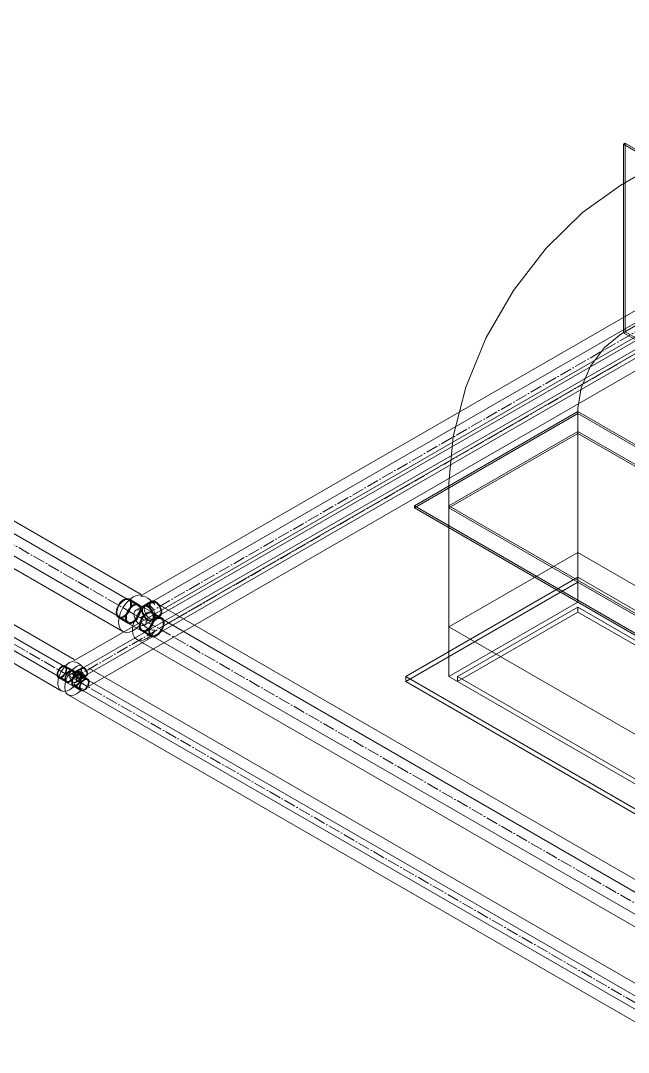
# Model space of a CAD drawing. Header units: millimetres. Extents: x -88595 to 880822, y -1054509 to -148035.
# Drawn here: x 433111 to 433610, y -325970 to -325122 of the extents above; entities that cross this region are included whole.
import ezdxf

# ---------------------------------------------------------------- set-up
doc = ezdxf.new("R2010")
doc.units = ezdxf.units.MM
doc.linetypes.add('$12$ADSK_Осевая', pattern=[14, 10, -2, 0, -2])
for name, color, linetype, lineweight in [('Воздуховоды', 7, 'Continuous', 18), ('Изоляция', 7, 'Continuous', 18), ('Трубопровод', 7, 'Continuous', 18), ('Трубопроводы', 7, 'Continuous', 18)]:
    doc.layers.add(name, color=color, linetype=linetype, lineweight=lineweight)

# ---------------------------------------------------------------- blocks, each defined once
blk = doc.blocks.new('$0$ADSK_МедьПайка_Тройник - Тройник медный-3267819-В_ОВ3_3')
at = {"layer": 'Трубопроводы', "color": 190, "true_color": 0x8000ff}
for p, q in [((-6903.64, 5006.67), (-6909.3, 5009.94)), ((-6903.24, 5007.37), (-6908.89, 5010.64)), ((-6895.26, 5009.22), (-6900.21, 5006.37)), ((-6894.88, 5008.56), (-6898.77, 5006.32)), ((-6914.46, 5000.99), (-6908.81, 4997.73)), ((-6914.06, 5001.69), (-6908.4, 4998.43)), ((-6900.21, 5006.37), (-6904.45, 5003.92)), ((-6902.93, 5006.26), (-6903.64, 5006.67)), ((-6902.53, 5006.96), (-6903.24, 5007.37)), ((-6896.87, 5003.7), (-6902.53, 5006.96)), ((-6900.52, 4997.1), (-6896.28, 4999.55)), ((-6896.57, 5002.59), (-6897.28, 5003)), ((-6896.17, 5003.29), (-6896.87, 5003.7)), ((-6890.91, 4999.32), (-6896.57, 5002.59)), ((-6896.28, 4999.55), (-6891.33, 5002.41)), ((-6890.51, 5000.02), (-6896.17, 5003.29)), ((-6895.59, 5000.82), (-6891.71, 5003.07)), ((-6908.81, 4997.73), (-6908.1, 4997.32)), ((-6908.4, 4998.43), (-6907.69, 4998.02)), ((-6908.1, 4997.32), (-6902.44, 4994.05)), ((-6902.44, 4994.05), (-6901.74, 4993.64)), ((-6902.04, 4994.75), (-6901.33, 4994.34)), ((-6901.74, 4993.64), (-6896.08, 4990.38)), ((-6901.33, 4994.34), (-6895.67, 4991.08))]:
    blk.add_line(p, q, dxfattribs=at)
for points in [[(-6915.62, 5003.54, 0), (-6915.48, 5004.8, 0), (-6915.09, 5006.12, 0), (-6914.46, 5007.42, 0), (-6913.65, 5008.62, 0), (-6912.7, 5009.62, 0), (-6911.68, 5010.36, 0), (-6910.66, 5010.8, 0), (-6909.71, 5010.89, 0), (-6908.89, 5010.64, 0), (-6908.27, 5010.06, 0), (-6907.87, 5009.19, 0), (-6907.74, 5008.09, 0)], [(-6907.74, 5008.09, 0), (-6907.87, 5006.83, 0), (-6908.27, 5005.51, 0), (-6908.89, 5004.21, 0), (-6909.71, 5003.01, 0), (-6910.66, 5002.01, 0), (-6911.68, 5001.27, 0), (-6912.7, 5000.83, 0), (-6913.65, 5000.74, 0), (-6914.46, 5000.99, 0), (-6915.09, 5001.57, 0), (-6915.48, 5002.44, 0), (-6915.62, 5003.54, 0)], [(-6908.31, 5007.76, 0), (-6908.43, 5008.7, 0), (-6908.76, 5009.44, 0), (-6909.3, 5009.94, 0), (-6910, 5010.15, 0), (-6910.81, 5010.07, 0), (-6911.68, 5009.7, 0), (-6912.55, 5009.07, 0), (-6913.36, 5008.21, 0), (-6914.06, 5007.19, 0), (-6914.59, 5006.08, 0), (-6914.93, 5004.94, 0), (-6915.04, 5003.87, 0)], [(-6896.08, 5007.42, 0), (-6895.98, 5008.2, 0), (-6895.7, 5008.81, 0), (-6895.26, 5009.22, 0), (-6894.68, 5009.4, 0), (-6894.01, 5009.33, 0), (-6893.29, 5009.03, 0), (-6892.57, 5008.5, 0), (-6891.9, 5007.79, 0), (-6891.33, 5006.95, 0), (-6890.88, 5006.03, 0), (-6890.61, 5005.09, 0), (-6890.51, 5004.21, 0)], [(-6891.05, 5004.52, 0), (-6891.12, 5005.23, 0), (-6891.35, 5005.99, 0), (-6891.71, 5006.73, 0), (-6892.17, 5007.41, 0), (-6892.71, 5007.98, 0), (-6893.29, 5008.41, 0), (-6893.87, 5008.65, 0), (-6894.42, 5008.71, 0), (-6894.88, 5008.56, 0), (-6895.24, 5008.23, 0), (-6895.46, 5007.74, 0), (-6895.54, 5007.11, 0)], [(-6915.04, 5003.87, 0), (-6914.93, 5002.93, 0), (-6914.59, 5002.19, 0), (-6914.06, 5001.69, 0), (-6913.36, 5001.48, 0), (-6912.55, 5001.56, 0), (-6911.68, 5001.93, 0), (-6910.81, 5002.56, 0), (-6910, 5003.42, 0), (-6909.3, 5004.44, 0), (-6908.76, 5005.55, 0), (-6908.43, 5006.69, 0), (-6908.31, 5007.76, 0)], [(-6909.25, 4999.87, 0), (-6909.12, 5001.12, 0), (-6908.73, 5002.45, 0), (-6908.1, 5003.75, 0), (-6907.28, 5004.94, 0), (-6906.33, 5005.95, 0), (-6905.31, 5006.69, 0), (-6904.29, 5007.12, 0), (-6903.34, 5007.22, 0), (-6902.53, 5006.96, 0), (-6901.9, 5006.38, 0), (-6901.51, 5005.51, 0), (-6901.38, 5004.41, 0)], [(-6901.38, 5004.41, 0), (-6901.51, 5005.51, 0), (-6901.9, 5006.38, 0), (-6902.53, 5006.96, 0), (-6903.34, 5007.22, 0), (-6904.29, 5007.12, 0), (-6905.31, 5006.69, 0), (-6906.33, 5005.95, 0), (-6907.28, 5004.94, 0), (-6908.1, 5003.75, 0), (-6908.73, 5002.45, 0), (-6909.12, 5001.12, 0), (-6909.25, 4999.87, 0)], [(-6901.38, 5004.41, 0), (-6901.51, 5003.16, 0), (-6901.9, 5001.84, 0), (-6902.53, 5000.53, 0), (-6903.34, 4999.34, 0), (-6904.29, 4998.34, 0), (-6905.31, 4997.59, 0), (-6906.33, 4997.16, 0), (-6907.28, 4997.07, 0), (-6908.1, 4997.32, 0), (-6908.73, 4997.9, 0), (-6909.12, 4998.77, 0), (-6909.25, 4999.87, 0)], [(-6909.25, 4999.87, 0), (-6909.12, 4998.77, 0), (-6908.73, 4997.9, 0), (-6908.1, 4997.32, 0), (-6907.28, 4997.07, 0), (-6906.33, 4997.16, 0), (-6905.31, 4997.59, 0), (-6904.29, 4998.34, 0), (-6903.34, 4999.34, 0), (-6902.53, 5000.53, 0), (-6901.9, 5001.84, 0), (-6901.51, 5003.16, 0), (-6901.38, 5004.41, 0)], [(-6908.68, 5000.2, 0), (-6908.57, 5001.27, 0), (-6908.23, 5002.4, 0), (-6907.69, 5003.51, 0), (-6907, 5004.54, 0), (-6906.19, 5005.39, 0), (-6905.31, 5006.03, 0), (-6904.44, 5006.4, 0), (-6903.63, 5006.48, 0), (-6902.93, 5006.26, 0), (-6902.4, 5005.77, 0), (-6902.06, 5005.02, 0), (-6901.95, 5004.08, 0)], [(-6901.95, 5004.08, 0), (-6902.06, 5003.01, 0), (-6902.4, 5001.88, 0), (-6902.93, 5000.77, 0), (-6903.63, 4999.75, 0), (-6904.44, 4998.89, 0), (-6905.31, 4998.25, 0), (-6906.19, 4997.88, 0), (-6907, 4997.8, 0), (-6907.69, 4998.02, 0), (-6908.23, 4998.51, 0), (-6908.57, 4999.26, 0), (-6908.68, 5000.2, 0)], [(-6899.7, 4998.9, 0), (-6899.8, 4999.79, 0), (-6900.08, 5000.72, 0), (-6900.52, 5001.64, 0), (-6901.09, 5002.49, 0), (-6901.77, 5003.2, 0), (-6902.49, 5003.72, 0), (-6903.21, 5004.03, 0), (-6903.88, 5004.09, 0), (-6904.45, 5003.92, 0), (-6904.9, 5003.51, 0), (-6905.17, 5002.89, 0), (-6905.27, 5002.11, 0)], [(-6905.27, 5002.11, 0), (-6905.17, 5001.23, 0), (-6904.9, 5000.29, 0), (-6904.45, 4999.37, 0), (-6903.88, 4998.53, 0), (-6903.21, 4997.82, 0), (-6902.49, 4997.29, 0), (-6901.77, 4996.99, 0), (-6901.09, 4996.92, 0), (-6900.52, 4997.1, 0), (-6900.08, 4997.51, 0), (-6899.8, 4998.12, 0), (-6899.7, 4998.9, 0)], [(-6895.72, 5001.15, 0), (-6895.85, 5002.25, 0), (-6896.25, 5003.12, 0), (-6896.87, 5003.7, 0), (-6897.69, 5003.95, 0), (-6898.64, 5003.86, 0), (-6899.66, 5003.42, 0), (-6900.68, 5002.68, 0), (-6901.63, 5001.68, 0), (-6902.44, 5000.48, 0), (-6903.07, 4999.18, 0), (-6903.46, 4997.86, 0), (-6903.6, 4996.6, 0)], [(-6903.6, 4996.6, 0), (-6903.46, 4997.86, 0), (-6903.07, 4999.18, 0), (-6902.44, 5000.48, 0), (-6901.63, 5001.68, 0), (-6900.68, 5002.68, 0), (-6899.66, 5003.42, 0), (-6898.64, 5003.86, 0), (-6897.69, 5003.95, 0), (-6896.87, 5003.7, 0), (-6896.25, 5003.12, 0), (-6895.85, 5002.25, 0), (-6895.72, 5001.15, 0)], [(-6903.6, 4996.6, 0), (-6903.46, 4995.5, 0), (-6903.07, 4994.63, 0), (-6902.44, 4994.05, 0), (-6901.63, 4993.8, 0), (-6900.68, 4993.89, 0), (-6899.66, 4994.33, 0), (-6898.64, 4995.07, 0), (-6897.69, 4996.07, 0), (-6896.87, 4997.27, 0), (-6896.25, 4998.57, 0), (-6895.85, 4999.89, 0), (-6895.72, 5001.15, 0)], [(-6895.72, 5001.15, 0), (-6895.85, 4999.89, 0), (-6896.25, 4998.57, 0), (-6896.87, 4997.27, 0), (-6897.69, 4996.07, 0), (-6898.64, 4995.07, 0), (-6899.66, 4994.33, 0), (-6900.68, 4993.89, 0), (-6901.63, 4993.8, 0), (-6902.44, 4994.05, 0), (-6903.07, 4994.63, 0), (-6903.46, 4995.5, 0), (-6903.6, 4996.6, 0)], [(-6896.29, 5000.82, 0), (-6896.41, 5001.76, 0), (-6896.74, 5002.5, 0), (-6897.28, 5003, 0), (-6897.97, 5003.21, 0), (-6898.79, 5003.13, 0), (-6899.66, 5002.76, 0), (-6900.53, 5002.13, 0), (-6901.34, 5001.27, 0), (-6902.04, 5000.25, 0), (-6902.57, 4999.14, 0), (-6902.91, 4998, 0), (-6903.02, 4996.93, 0)], [(-6903.02, 4996.93, 0), (-6902.91, 4995.99, 0), (-6902.57, 4995.25, 0), (-6902.04, 4994.75, 0), (-6901.34, 4994.54, 0), (-6900.53, 4994.62, 0), (-6899.66, 4994.99, 0), (-6898.79, 4995.62, 0), (-6897.97, 4996.48, 0), (-6897.28, 4997.5, 0), (-6896.74, 4998.61, 0), (-6896.41, 4999.75, 0), (-6896.29, 5000.82, 0)], [(-6895.46, 5001.35, 0), (-6895.56, 5002.24, 0), (-6895.83, 5003.17, 0), (-6896.28, 5004.09, 0), (-6896.85, 5004.94, 0), (-6897.52, 5005.65, 0), (-6898.24, 5006.17, 0), (-6898.96, 5006.48, 0), (-6899.63, 5006.54, 0), (-6900.21, 5006.37, 0), (-6900.65, 5005.96, 0), (-6900.93, 5005.34, 0), (-6901.03, 5004.56, 0)], [(-6901.03, 5004.56, 0), (-6900.93, 5005.34, 0), (-6900.65, 5005.96, 0), (-6900.21, 5006.37, 0), (-6899.63, 5006.54, 0), (-6898.96, 5006.48, 0), (-6898.24, 5006.17, 0), (-6897.52, 5005.65, 0), (-6896.85, 5004.94, 0), (-6896.28, 5004.09, 0), (-6895.83, 5003.17, 0), (-6895.56, 5002.24, 0), (-6895.46, 5001.35, 0)], [(-6901.03, 5004.56, 0), (-6900.93, 5003.68, 0), (-6900.65, 5002.74, 0), (-6900.21, 5001.82, 0), (-6899.63, 5000.98, 0), (-6898.96, 5000.27, 0), (-6898.24, 4999.74, 0), (-6897.52, 4999.44, 0), (-6896.85, 4999.37, 0), (-6896.28, 4999.55, 0), (-6895.83, 4999.96, 0), (-6895.56, 5000.57, 0), (-6895.46, 5001.35, 0)], [(-6895.46, 5001.35, 0), (-6895.56, 5000.57, 0), (-6895.83, 4999.96, 0), (-6896.28, 4999.55, 0), (-6896.85, 4999.37, 0), (-6897.52, 4999.44, 0), (-6898.24, 4999.74, 0), (-6898.96, 5000.27, 0), (-6899.63, 5000.98, 0), (-6900.21, 5001.82, 0), (-6900.65, 5002.74, 0), (-6900.93, 5003.68, 0), (-6901.03, 5004.56, 0)], [(-6899.43, 5004.87, 0), (-6899.35, 5005.49, 0), (-6899.13, 5005.99, 0), (-6898.77, 5006.32, 0), (-6898.3, 5006.46, 0), (-6897.76, 5006.41, 0), (-6897.18, 5006.16, 0), (-6896.6, 5005.74, 0), (-6896.06, 5005.17, 0), (-6895.59, 5004.49, 0), (-6895.24, 5003.74, 0), (-6895.01, 5002.99, 0), (-6894.94, 5002.27, 0)], [(-6894.94, 5002.27, 0), (-6895.01, 5001.65, 0), (-6895.24, 5001.15, 0), (-6895.59, 5000.82, 0), (-6896.06, 5000.68, 0), (-6896.6, 5000.73, 0), (-6897.18, 5000.98, 0), (-6897.76, 5001.4, 0), (-6898.3, 5001.97, 0), (-6898.77, 5002.65, 0), (-6899.13, 5003.4, 0), (-6899.35, 5004.15, 0), (-6899.43, 5004.87, 0)], [(-6889.35, 4997.47, 0), (-6889.49, 4998.57, 0), (-6889.88, 4999.44, 0), (-6890.51, 5000.02, 0), (-6891.32, 5000.28, 0), (-6892.27, 5000.18, 0), (-6893.29, 4999.75, 0), (-6894.31, 4999.01, 0), (-6895.26, 4998, 0), (-6896.08, 4996.81, 0), (-6896.7, 4995.51, 0), (-6897.1, 4994.18, 0), (-6897.23, 4992.93, 0)], [(-6896.66, 4993.26, 0), (-6896.54, 4994.33, 0), (-6896.21, 4995.46, 0), (-6895.67, 4996.57, 0), (-6894.98, 4997.59, 0), (-6894.16, 4998.45, 0), (-6893.29, 4999.09, 0), (-6892.42, 4999.46, 0), (-6891.61, 4999.54, 0), (-6890.91, 4999.32, 0), (-6890.38, 4998.83, 0), (-6890.04, 4998.08, 0), (-6889.93, 4997.14, 0)], [(-6890.51, 5004.21, 0), (-6890.61, 5003.43, 0), (-6890.88, 5002.82, 0), (-6891.33, 5002.41, 0), (-6891.9, 5002.23, 0), (-6892.57, 5002.3, 0), (-6893.29, 5002.6, 0), (-6894.01, 5003.13, 0), (-6894.68, 5003.84, 0), (-6895.26, 5004.68, 0), (-6895.7, 5005.6, 0), (-6895.98, 5006.54, 0), (-6896.08, 5007.42, 0)], [(-6895.54, 5007.11, 0), (-6895.46, 5006.4, 0), (-6895.24, 5005.64, 0), (-6894.88, 5004.9, 0), (-6894.42, 5004.22, 0), (-6893.87, 5003.65, 0), (-6893.29, 5003.22, 0), (-6892.71, 5002.98, 0), (-6892.17, 5002.92, 0), (-6891.71, 5003.07, 0), (-6891.35, 5003.4, 0), (-6891.12, 5003.89, 0), (-6891.05, 5004.52, 0)], [(-6897.23, 4992.93, 0), (-6897.1, 4991.83, 0), (-6896.7, 4990.96, 0), (-6896.08, 4990.38, 0), (-6895.26, 4990.13, 0), (-6894.31, 4990.22, 0), (-6893.29, 4990.65, 0), (-6892.27, 4991.4, 0), (-6891.32, 4992.4, 0), (-6890.51, 4993.59, 0), (-6889.88, 4994.9, 0), (-6889.49, 4996.22, 0), (-6889.35, 4997.47, 0)], [(-6889.93, 4997.14, 0), (-6890.04, 4996.07, 0), (-6890.38, 4994.94, 0), (-6890.91, 4993.83, 0), (-6891.61, 4992.81, 0), (-6892.42, 4991.95, 0), (-6893.29, 4991.31, 0), (-6894.16, 4990.94, 0), (-6894.98, 4990.86, 0), (-6895.67, 4991.08, 0), (-6896.21, 4991.57, 0), (-6896.54, 4992.32, 0), (-6896.66, 4993.26, 0)]]:
    blk.add_polyline3d(points, dxfattribs=at)
blk = doc.blocks.new('$0$ADSK_МедьПайка_Тройник - Тройник медный-3267810-В_ОВ3_3')
at = {"layer": 'Трубопроводы', "color": 134, "true_color": 0x00a6a6}
for p, q in [((-6850.49, 5061.3), (-6856.85, 5064.98)), ((-6850.04, 5062.07), (-6856.4, 5065.75)), ((-6844.6, 5060.22), (-6850.96, 5056.55)), ((-6849.07, 5060.49), (-6850.49, 5061.3)), ((-6848.63, 5061.26), (-6850.04, 5062.07)), ((-6837.31, 5054.73), (-6848.63, 5061.26)), ((-6838.24, 5063.89), (-6844.6, 5060.22)), ((-6837.83, 5063.19), (-6842.6, 5060.44)), ((-6865.23, 5050.45), (-6858.87, 5046.78)), ((-6864.79, 5051.23), (-6858.43, 5047.55)), ((-6836.34, 5053.14), (-6837.76, 5053.96)), ((-6837.44, 5047.82), (-6831.08, 5051.49)), ((-6835.9, 5053.91), (-6837.31, 5054.73)), ((-6829.98, 5049.46), (-6836.34, 5053.14)), ((-6836.25, 5049.44), (-6831.48, 5052.19)), ((-6829.53, 5050.24), (-6835.9, 5053.91)), ((-6858.87, 5046.78), (-6857.46, 5045.96)), ((-6858.43, 5047.55), (-6857.01, 5046.73)), ((-6857.46, 5045.96), (-6846.14, 5039.43)), ((-6843.8, 5044.14), (-6837.44, 5047.82)), ((-6846.14, 5039.43), (-6844.73, 5038.62)), ((-6845.7, 5040.2), (-6844.28, 5039.39)), ((-6844.73, 5038.62), (-6838.36, 5034.94)), ((-6844.28, 5039.39), (-6837.92, 5035.71))]:
    blk.add_line(p, q, dxfattribs=at)
for points in [[(-6867.06, 5054.5, 0), (-6866.85, 5056.49, 0), (-6866.23, 5058.58, 0), (-6865.23, 5060.65, 0), (-6863.94, 5062.54, 0), (-6862.44, 5064.13, 0), (-6860.82, 5065.31, 0), (-6859.2, 5066, 0), (-6857.7, 5066.15, 0), (-6856.4, 5065.75, 0), (-6855.41, 5064.83, 0), (-6854.79, 5063.45, 0), (-6854.58, 5061.71, 0)], [(-6854.58, 5061.71, 0), (-6854.79, 5059.72, 0), (-6855.41, 5057.62, 0), (-6856.4, 5055.55, 0), (-6857.7, 5053.66, 0), (-6859.2, 5052.07, 0), (-6860.82, 5050.89, 0), (-6862.44, 5050.2, 0), (-6863.94, 5050.06, 0), (-6865.23, 5050.45, 0), (-6866.23, 5051.37, 0), (-6866.85, 5052.75, 0), (-6867.06, 5054.5, 0)], [(-6855.2, 5061.34, 0), (-6855.4, 5062.91, 0), (-6855.96, 5064.15, 0), (-6856.85, 5064.98, 0), (-6858.01, 5065.34, 0), (-6859.37, 5065.2, 0), (-6860.82, 5064.58, 0), (-6862.27, 5063.52, 0), (-6863.63, 5062.1, 0), (-6864.79, 5060.39, 0), (-6865.68, 5058.54, 0), (-6866.24, 5056.65, 0), (-6866.43, 5054.86, 0)], [(-6866.43, 5054.86, 0), (-6866.24, 5053.29, 0), (-6865.68, 5052.05, 0), (-6864.79, 5051.23, 0), (-6863.63, 5050.87, 0), (-6862.27, 5051, 0), (-6860.82, 5051.62, 0), (-6859.37, 5052.68, 0), (-6858.01, 5054.11, 0), (-6856.85, 5055.81, 0), (-6855.96, 5057.67, 0), (-6855.4, 5059.55, 0), (-6855.2, 5061.34, 0)], [(-6859.28, 5050.01, 0), (-6859.07, 5051.99, 0), (-6858.45, 5054.09, 0), (-6857.46, 5056.16, 0), (-6856.16, 5058.05, 0), (-6854.66, 5059.64, 0), (-6853.04, 5060.82, 0), (-6851.43, 5061.51, 0), (-6849.92, 5061.66, 0), (-6848.63, 5061.26, 0), (-6847.63, 5060.34, 0), (-6847.01, 5058.96, 0), (-6846.8, 5057.22, 0)], [(-6846.8, 5057.22, 0), (-6847.01, 5058.96, 0), (-6847.63, 5060.34, 0), (-6848.63, 5061.26, 0), (-6849.92, 5061.66, 0), (-6851.43, 5061.51, 0), (-6853.04, 5060.82, 0), (-6854.66, 5059.64, 0), (-6856.16, 5058.05, 0), (-6857.46, 5056.16, 0), (-6858.45, 5054.09, 0), (-6859.07, 5051.99, 0), (-6859.28, 5050.01, 0)], [(-6858.66, 5050.37, 0), (-6858.46, 5052.16, 0), (-6857.9, 5054.05, 0), (-6857.01, 5055.9, 0), (-6855.85, 5057.6, 0), (-6854.49, 5059.03, 0), (-6853.04, 5060.09, 0), (-6851.59, 5060.71, 0), (-6850.23, 5060.85, 0), (-6849.07, 5060.49, 0), (-6848.18, 5059.66, 0), (-6847.62, 5058.42, 0), (-6847.43, 5056.85, 0)], [(-6835.96, 5051.1, 0), (-6836.13, 5052.71, 0), (-6836.64, 5054.41, 0), (-6837.44, 5056.09, 0), (-6838.49, 5057.62, 0), (-6839.71, 5058.91, 0), (-6841.02, 5059.87, 0), (-6842.33, 5060.42, 0), (-6843.55, 5060.54, 0), (-6844.6, 5060.22, 0), (-6845.4, 5059.47, 0), (-6845.91, 5058.36, 0), (-6846.08, 5056.94, 0)], [(-6846.08, 5056.94, 0), (-6845.91, 5058.36, 0), (-6845.4, 5059.47, 0), (-6844.6, 5060.22, 0), (-6843.55, 5060.54, 0), (-6842.33, 5060.42, 0), (-6841.02, 5059.87, 0), (-6839.71, 5058.91, 0), (-6838.49, 5057.62, 0), (-6837.44, 5056.09, 0), (-6836.64, 5054.41, 0), (-6836.13, 5052.71, 0), (-6835.96, 5051.1, 0)], [(-6843.92, 5057.53, 0), (-6843.77, 5058.78, 0), (-6843.32, 5059.78, 0), (-6842.6, 5060.44, 0), (-6841.67, 5060.72, 0), (-6840.59, 5060.62, 0), (-6839.43, 5060.12, 0), (-6838.27, 5059.27, 0), (-6837.18, 5058.13, 0), (-6836.25, 5056.77, 0), (-6835.54, 5055.28, 0), (-6835.09, 5053.78, 0), (-6834.94, 5052.35, 0)], [(-6839.72, 5060.62, 0), (-6839.55, 5062.03, 0), (-6839.04, 5063.15, 0), (-6838.24, 5063.89, 0), (-6837.19, 5064.22, 0), (-6835.97, 5064.1, 0), (-6834.66, 5063.54, 0), (-6833.35, 5062.58, 0), (-6832.12, 5061.29, 0), (-6831.08, 5059.76, 0), (-6830.27, 5058.08, 0), (-6829.77, 5056.38, 0), (-6829.59, 5054.77, 0)], [(-6829.59, 5054.77, 0), (-6829.77, 5053.36, 0), (-6830.27, 5052.24, 0), (-6831.08, 5051.49, 0), (-6832.12, 5051.17, 0), (-6833.35, 5051.29, 0), (-6834.66, 5051.85, 0), (-6835.97, 5052.8, 0), (-6837.19, 5054.09, 0), (-6838.24, 5055.63, 0), (-6839.04, 5057.3, 0), (-6839.55, 5059, 0), (-6839.72, 5060.62, 0)], [(-6830.17, 5055.1, 0), (-6830.32, 5056.53, 0), (-6830.77, 5058.04, 0), (-6831.48, 5059.53, 0), (-6832.41, 5060.89, 0), (-6833.49, 5062.03, 0), (-6834.66, 5062.88, 0), (-6835.82, 5063.37, 0), (-6836.9, 5063.48, 0), (-6837.83, 5063.19, 0), (-6838.54, 5062.53, 0), (-6838.99, 5061.54, 0), (-6839.15, 5060.29, 0)], [(-6839.15, 5060.29, 0), (-6838.99, 5058.86, 0), (-6838.54, 5057.35, 0), (-6837.83, 5055.86, 0), (-6836.9, 5054.5, 0), (-6835.82, 5053.36, 0), (-6834.66, 5052.51, 0), (-6833.49, 5052.01, 0), (-6832.41, 5051.91, 0), (-6831.48, 5052.19, 0), (-6830.77, 5052.86, 0), (-6830.32, 5053.85, 0), (-6830.17, 5055.1, 0)], [(-6846.8, 5057.22, 0), (-6847.01, 5055.23, 0), (-6847.63, 5053.13, 0), (-6848.63, 5051.06, 0), (-6849.92, 5049.17, 0), (-6851.43, 5047.58, 0), (-6853.04, 5046.4, 0), (-6854.66, 5045.71, 0), (-6856.16, 5045.56, 0), (-6857.46, 5045.96, 0), (-6858.45, 5046.88, 0), (-6859.07, 5048.26, 0), (-6859.28, 5050.01, 0)], [(-6859.28, 5050.01, 0), (-6859.07, 5048.26, 0), (-6858.45, 5046.88, 0), (-6857.46, 5045.96, 0), (-6856.16, 5045.56, 0), (-6854.66, 5045.71, 0), (-6853.04, 5046.4, 0), (-6851.43, 5047.58, 0), (-6849.92, 5049.17, 0), (-6848.63, 5051.06, 0), (-6847.63, 5053.13, 0), (-6847.01, 5055.23, 0), (-6846.8, 5057.22, 0)], [(-6847.43, 5056.85, 0), (-6847.62, 5055.06, 0), (-6848.18, 5053.18, 0), (-6849.07, 5051.32, 0), (-6850.23, 5049.62, 0), (-6851.59, 5048.19, 0), (-6853.04, 5047.13, 0), (-6854.49, 5046.51, 0), (-6855.85, 5046.38, 0), (-6857.01, 5046.73, 0), (-6857.9, 5047.56, 0), (-6858.46, 5048.8, 0), (-6858.66, 5050.37, 0)], [(-6842.32, 5047.42, 0), (-6842.49, 5049.03, 0), (-6843, 5050.74, 0), (-6843.8, 5052.41, 0), (-6844.85, 5053.95, 0), (-6846.07, 5055.24, 0), (-6847.38, 5056.19, 0), (-6848.69, 5056.75, 0), (-6849.92, 5056.87, 0), (-6850.96, 5056.55, 0), (-6851.77, 5055.8, 0), (-6852.27, 5054.68, 0), (-6852.45, 5053.27, 0)], [(-6852.45, 5053.27, 0), (-6852.27, 5051.66, 0), (-6851.77, 5049.95, 0), (-6850.96, 5048.28, 0), (-6849.92, 5046.74, 0), (-6848.69, 5045.45, 0), (-6847.38, 5044.5, 0), (-6846.07, 5043.94, 0), (-6844.85, 5043.82, 0), (-6843.8, 5044.14, 0), (-6843, 5044.89, 0), (-6842.49, 5046.01, 0), (-6842.32, 5047.42, 0)], [(-6835.48, 5050.68, 0), (-6835.7, 5052.43, 0), (-6836.32, 5053.81, 0), (-6837.31, 5054.73, 0), (-6838.61, 5055.12, 0), (-6840.11, 5054.98, 0), (-6841.73, 5054.29, 0), (-6843.34, 5053.11, 0), (-6844.85, 5051.52, 0), (-6846.14, 5049.63, 0), (-6847.13, 5047.56, 0), (-6847.76, 5045.46, 0), (-6847.97, 5043.47, 0)], [(-6847.97, 5043.47, 0), (-6847.76, 5045.46, 0), (-6847.13, 5047.56, 0), (-6846.14, 5049.63, 0), (-6844.85, 5051.52, 0), (-6843.34, 5053.11, 0), (-6841.73, 5054.29, 0), (-6840.11, 5054.98, 0), (-6838.61, 5055.12, 0), (-6837.31, 5054.73, 0), (-6836.32, 5053.81, 0), (-6835.7, 5052.43, 0), (-6835.48, 5050.68, 0)], [(-6847.97, 5043.47, 0), (-6847.76, 5041.73, 0), (-6847.13, 5040.35, 0), (-6846.14, 5039.43, 0), (-6844.85, 5039.03, 0), (-6843.34, 5039.18, 0), (-6841.73, 5039.87, 0), (-6840.11, 5041.05, 0), (-6838.61, 5042.64, 0), (-6837.31, 5044.53, 0), (-6836.32, 5046.6, 0), (-6835.7, 5048.69, 0), (-6835.48, 5050.68, 0)], [(-6835.48, 5050.68, 0), (-6835.7, 5048.69, 0), (-6836.32, 5046.6, 0), (-6837.31, 5044.53, 0), (-6838.61, 5042.64, 0), (-6840.11, 5041.05, 0), (-6841.73, 5039.87, 0), (-6843.34, 5039.18, 0), (-6844.85, 5039.03, 0), (-6846.14, 5039.43, 0), (-6847.13, 5040.35, 0), (-6847.76, 5041.73, 0), (-6847.97, 5043.47, 0)], [(-6836.11, 5050.32, 0), (-6836.3, 5051.89, 0), (-6836.87, 5053.13, 0), (-6837.76, 5053.96, 0), (-6838.92, 5054.31, 0), (-6840.27, 5054.18, 0), (-6841.73, 5053.56, 0), (-6843.18, 5052.5, 0), (-6844.53, 5051.07, 0), (-6845.7, 5049.37, 0), (-6846.59, 5047.51, 0), (-6847.15, 5045.63, 0), (-6847.34, 5043.84, 0)], [(-6847.34, 5043.84, 0), (-6847.15, 5042.27, 0), (-6846.59, 5041.03, 0), (-6845.7, 5040.2, 0), (-6844.53, 5039.84, 0), (-6843.18, 5039.98, 0), (-6841.73, 5040.6, 0), (-6840.27, 5041.66, 0), (-6838.92, 5043.09, 0), (-6837.76, 5044.79, 0), (-6836.87, 5046.64, 0), (-6836.3, 5048.53, 0), (-6836.11, 5050.32, 0)], [(-6846.08, 5056.94, 0), (-6845.91, 5055.33, 0), (-6845.4, 5053.63, 0), (-6844.6, 5051.95, 0), (-6843.55, 5050.42, 0), (-6842.33, 5049.13, 0), (-6841.02, 5048.17, 0), (-6839.71, 5047.62, 0), (-6838.49, 5047.49, 0), (-6837.44, 5047.82, 0), (-6836.64, 5048.56, 0), (-6836.13, 5049.68, 0), (-6835.96, 5051.1, 0)], [(-6835.96, 5051.1, 0), (-6836.13, 5049.68, 0), (-6836.64, 5048.56, 0), (-6837.44, 5047.82, 0), (-6838.49, 5047.49, 0), (-6839.71, 5047.62, 0), (-6841.02, 5048.17, 0), (-6842.33, 5049.13, 0), (-6843.55, 5050.42, 0), (-6844.6, 5051.95, 0), (-6845.4, 5053.63, 0), (-6845.91, 5055.33, 0), (-6846.08, 5056.94, 0)], [(-6834.94, 5052.35, 0), (-6835.09, 5051.09, 0), (-6835.54, 5050.1, 0), (-6836.25, 5049.44, 0), (-6837.18, 5049.15, 0), (-6838.27, 5049.26, 0), (-6839.43, 5049.75, 0), (-6840.59, 5050.6, 0), (-6841.67, 5051.74, 0), (-6842.6, 5053.1, 0), (-6843.32, 5054.59, 0), (-6843.77, 5056.1, 0), (-6843.92, 5057.53, 0)], [(-6827.71, 5046.19, 0), (-6827.92, 5047.94, 0), (-6828.54, 5049.31, 0), (-6829.53, 5050.24, 0), (-6830.83, 5050.63, 0), (-6832.33, 5050.49, 0), (-6833.95, 5049.8, 0), (-6835.57, 5048.62, 0), (-6837.07, 5047.03, 0), (-6838.36, 5045.14, 0), (-6839.36, 5043.07, 0), (-6839.98, 5040.97, 0), (-6840.19, 5038.98, 0)], [(-6840.19, 5038.98, 0), (-6839.98, 5037.24, 0), (-6839.36, 5035.86, 0), (-6838.36, 5034.94, 0), (-6837.07, 5034.54, 0), (-6835.57, 5034.69, 0), (-6833.95, 5035.38, 0), (-6832.33, 5036.56, 0), (-6830.83, 5038.15, 0), (-6829.53, 5040.04, 0), (-6828.54, 5042.11, 0), (-6827.92, 5044.2, 0), (-6827.71, 5046.19, 0)], [(-6839.56, 5039.35, 0), (-6839.37, 5041.13, 0), (-6838.81, 5043.02, 0), (-6837.92, 5044.88, 0), (-6836.76, 5046.58, 0), (-6835.4, 5048.01, 0), (-6833.95, 5049.07, 0), (-6832.5, 5049.69, 0), (-6831.14, 5049.82, 0), (-6829.98, 5049.46, 0), (-6829.09, 5048.64, 0), (-6828.53, 5047.4, 0), (-6828.33, 5045.83, 0)], [(-6828.33, 5045.83, 0), (-6828.53, 5044.04, 0), (-6829.09, 5042.15, 0), (-6829.98, 5040.3, 0), (-6831.14, 5038.59, 0), (-6832.5, 5037.16, 0), (-6833.95, 5036.11, 0), (-6835.4, 5035.49, 0), (-6836.76, 5035.35, 0), (-6837.92, 5035.71, 0), (-6838.81, 5036.54, 0), (-6839.37, 5037.78, 0), (-6839.56, 5039.35, 0)]]:
    blk.add_polyline3d(points, dxfattribs=at)
blk = doc.blocks.new('$0$ADSK_Решетка вентиляционная жалюзийная_Приточная2 - Решетка приточная_Однорядная-V114-В_ОВ3_3')
at = {"layer": 'Воздуховоды', "color": 140, "true_color": 0x1bb3e4}
for p, q in [((-10164.45, 7226.87), (-10270.51, 7165.63)), ((-9740.18, 6981.92), (-10164.45, 7226.87)), ((-10164.45, 7226.87), (-10164.45, 7186.04)), ((-10164.45, 7206.45), (-10305.87, 7124.8)), ((-9704.83, 6941.09), (-10164.45, 7206.45)), ((-10164.45, 7206.45), (-10164.45, 7202.37)), ((-10305.87, 7120.72), (-10164.45, 7202.37)), ((-10164.45, 7202.37), (-9704.83, 6937.01)), ((-10270.51, 7124.8), (-10164.45, 7186.04)), ((-10263.44, 7124.8), (-10164.45, 7181.96)), ((-10164.45, 7181.96), (-10263.44, 7124.8)), ((-10164.45, 7186.04), (-9740.18, 6941.09)), ((-10164.45, 7181.96), (-9747.25, 6941.09)), ((-10164.45, 7181.96), (-10164.45, 7177.88)), ((-9747.25, 6941.09), (-10164.45, 7181.96)), ((-10164.45, 7181.96), (-10164.45, 7177.88)), ((-10164.45, 7177.88), (-10263.44, 7120.72)), ((-10263.44, 7120.72), (-10164.45, 7177.88)), ((-9747.25, 6937.01), (-10164.45, 7177.88)), ((-10164.45, 7177.88), (-9747.25, 6937.01)), ((-10270.51, 7165.63), (-9846.25, 6920.68)), ((-10270.51, 7165.63), (-10270.51, 7124.8)), ((-10305.87, 7124.8), (-9846.25, 6859.44)), ((-10305.87, 7124.8), (-10305.87, 7120.72)), ((-9846.25, 6879.86), (-10270.51, 7124.8)), ((-9846.25, 6883.94), (-10263.44, 7124.8)), ((-10263.44, 7124.8), (-10263.44, 7120.72)), ((-10263.44, 7124.8), (-9846.25, 6883.94)), ((-10263.44, 7124.8), (-10263.44, 7120.72)), ((-9846.25, 6855.36), (-10305.87, 7120.72)), ((-10263.44, 7120.72), (-9846.25, 6879.86)), ((-9846.25, 6879.86), (-10263.44, 7120.72)), ((-9952.31, 6916.6), (-10058.38, 6977.83)), ((-10058.38, 6977.83), (-10005.35, 6841.15)), ((-9846.25, 6920.68), (-9740.18, 6981.92)), ((-9740.18, 6981.92), (-9740.18, 6941.09)), ((-9846.25, 6859.44), (-9704.83, 6941.09)), ((-9747.25, 6941.09), (-9846.25, 6883.94)), ((-9846.25, 6883.94), (-9747.25, 6941.09)), ((-9740.18, 6941.09), (-9846.25, 6879.86)), ((-9704.83, 6937.01), (-9846.25, 6855.36)), ((-9846.25, 6879.86), (-9747.25, 6937.01)), ((-9747.25, 6937.01), (-9846.25, 6879.86)), ((-9747.25, 6937.01), (-9747.25, 6941.09)), ((-9747.25, 6941.09), (-9747.25, 6937.01)), ((-9704.83, 6941.09), (-9704.83, 6937.01)), ((-9846.25, 6879.86), (-9846.25, 6920.68)), ((-10005.35, 6841.15), (-9952.31, 6916.6)), ((-9846.25, 6883.94), (-9846.25, 6879.86)), ((-9846.25, 6879.86), (-9846.25, 6883.94)), ((-9846.25, 6855.36), (-9846.25, 6859.44))]:
    blk.add_line(p, q, dxfattribs=at)
blk = doc.blocks.new('$0$ADSK_Отвод_Прямоугольный1 - Стандарт-4055408-В_ОВ3_3')
at = {"layer": 'Воздуховоды', "color": 140, "true_color": 0x1bb3e4}
for p, q in [((-10126.97, 7562.85), (-10125.55, 7563.67)), ((-9674.42, 7301.58), (-10126.97, 7562.85)), ((-10126.97, 7562.85), (-10126.97, 7407.72)), ((-10125.55, 7408.54), (-10125.55, 7563.67)), ((-10125.55, 7563.67), (-9673.01, 7302.39)), ((-10129.09, 7528.97), (-10111.41, 7539.18)), ((-10112.83, 7538.36), (-10111.41, 7539.18)), ((-10112.83, 7415.89), (-10112.83, 7538.36)), ((-10112.83, 7538.36), (-9688.56, 7293.41)), ((-10111.41, 7539.18), (-10111.41, 7416.7)), ((-10111.41, 7539.18), (-9687.15, 7294.23)), ((-9687.15, 7294.23), (-10111.41, 7539.18)), ((-10111.41, 7539.18), (-10111.41, 7416.7)), ((-10111.41, 7416.7), (-10129.09, 7406.5)), ((-10112.83, 7415.89), (-10111.41, 7416.7)), ((-9688.56, 7170.94), (-10112.83, 7415.89)), ((-9687.15, 7171.75), (-10111.41, 7416.7)), ((-10111.41, 7416.7), (-9687.15, 7171.75)), ((-10126.97, 7407.72), (-10125.55, 7408.54)), ((-10126.97, 7407.72), (-9674.42, 7146.44)), ((-9673.01, 7147.26), (-10125.55, 7408.54)), ((-10164.45, 7342.81), (-10298.8, 7265.24)), ((-10164.45, 7345.26), (-10164.45, 7324.85)), ((-9711.9, 7081.53), (-10164.45, 7342.81)), ((-10164.45, 7342.81), (-10164.45, 7341.18)), ((-10298.8, 7263.61), (-10164.45, 7341.18)), ((-10164.45, 7341.18), (-9711.9, 7079.9)), ((-10270.51, 7265.24), (-10164.45, 7326.48)), ((-10164.45, 7326.48), (-9740.18, 7081.53)), ((-10164.45, 7326.48), (-10164.45, 7324.85)), ((-10164.45, 7324.85), (-10270.51, 7263.61)), ((-10164.45, 7324.85), (-10270.51, 7263.61)), ((-10164.45, 7324.85), (-9740.18, 7079.9)), ((-9740.18, 7079.9), (-10164.45, 7324.85)), ((-9673.01, 7302.39), (-9674.42, 7301.58)), ((-9674.42, 7146.44), (-9674.42, 7301.58)), ((-9673.01, 7302.39), (-9673.01, 7147.26)), ((-9687.15, 7294.23), (-9704.83, 7284.02)), ((-9687.15, 7294.23), (-9688.56, 7293.41)), ((-9688.56, 7293.41), (-9688.56, 7170.94)), ((-9687.15, 7171.75), (-9687.15, 7294.23)), ((-9687.15, 7171.75), (-9687.15, 7294.23)), ((-10270.51, 7263.61), (-10270.51, 7284.02)), ((-10298.8, 7265.24), (-9846.25, 7003.96)), ((-10298.8, 7265.24), (-10298.8, 7263.61)), ((-9846.25, 7002.33), (-10298.8, 7263.61)), ((-9846.25, 7020.29), (-10270.51, 7265.24)), ((-10270.51, 7265.24), (-10270.51, 7263.61)), ((-9846.25, 7018.66), (-10270.51, 7263.61)), ((-10270.51, 7263.61), (-9846.25, 7018.66)), ((-9704.83, 7161.55), (-9687.15, 7171.75)), ((-9688.56, 7170.94), (-9687.15, 7171.75)), ((-9674.42, 7146.44), (-9673.01, 7147.26)), ((-9740.18, 7079.9), (-9740.18, 7100.31)), ((-9740.18, 7081.53), (-9846.25, 7020.29)), ((-9846.25, 7003.96), (-9711.9, 7081.53)), ((-9846.25, 7018.66), (-9740.18, 7079.9)), ((-9846.25, 7018.66), (-9740.18, 7079.9)), ((-9711.9, 7079.9), (-9846.25, 7002.33)), ((-9740.18, 7081.53), (-9740.18, 7079.9)), ((-9711.9, 7081.53), (-9711.9, 7079.9)), ((-9846.25, 7039.07), (-9846.25, 7018.66)), ((-9846.25, 7018.66), (-9846.25, 7020.29)), ((-9846.25, 7002.33), (-9846.25, 7003.96))]:
    blk.add_line(p, q, dxfattribs=at)
for points in [[(-10270.51, 7284.02, 0), (-10266.97, 7322.41, 0), (-10256.51, 7362.96, 0), (-10239.66, 7403.65, 0), (-10217.27, 7442.44, 0), (-10190.45, 7477.37, 0), (-10160.56, 7506.71, 0), (-10129.09, 7528.97, 0)], [(-10164.45, 7345.26, 0), (-10161.75, 7362.43, 0), (-10154.09, 7380.1, 0), (-10142.62, 7395.58, 0), (-10129.09, 7406.5, 0)], [(-9846.25, 7039.07, 0), (-9842.7, 7077.46, 0), (-9832.24, 7118.01, 0), (-9815.39, 7158.7, 0), (-9793, 7197.49, 0), (-9766.19, 7232.42, 0), (-9736.3, 7261.76, 0), (-9704.83, 7284.02, 0)], [(-9704.83, 7161.55, 0), (-9718.36, 7150.63, 0), (-9729.83, 7135.16, 0), (-9737.49, 7117.49, 0), (-9740.18, 7100.31, 0)]]:
    blk.add_polyline3d(points, dxfattribs=at)

msp = doc.modelspace()

# ---------------------------------------------------------------- linework, layer by layer
at = {"layer": 'Воздуховоды', "color": 140, "true_color": 0x1bb3e4}
for p, q in [((433568.69, -325461.24), (433462.63, -325522.48)), ((433992.96, -325706.19), (433568.69, -325461.24)), ((433568.69, -325600.04), (433568.69, -325461.24)), ((433462.63, -325522.48), (433886.89, -325767.42)), ((433462.63, -325661.28), (433462.63, -325522.48)), ((433462.63, -325661.28), (433568.69, -325600.04)), ((433568.69, -325600.04), (433992.96, -325844.99)), ((433886.89, -325906.23), (433462.63, -325661.28))]:
    msp.add_line(p, q, dxfattribs=at)
at = {"layer": 'Изоляция', "color": 134, "true_color": 0x00a6a6}
for p, q in [((434800.89, -324675.93), (433209.59, -325594.67)), ((433224.94, -325621.25), (434816.24, -324702.51)), ((433209.6, -325593.75), (432618.4, -325252.42)), ((432604.27, -325283.39), (433194.67, -325624.25)), ((435401.63, -326859.32), (433224.94, -325602.61)), ((433205.99, -325630.79), (435386.7, -326889.82))]:
    msp.add_line(p, q, dxfattribs=at)
at = {"layer": 'Изоляция', "color": 190, "true_color": 0x8000ff}
for p, q in [((434779.82, -324709.79), (433154.49, -325648.17)), ((433166.67, -325669.26), (434791.99, -324730.87)), ((433154.49, -325647.25), (432505.65, -325272.65)), ((432491.89, -325296.48), (433143.99, -325672.97)), ((435345.54, -326912.26), (433166.66, -325654.28)), ((433149.65, -325676.23), (435331.78, -326936.09))]:
    msp.add_line(p, q, dxfattribs=at)
at = {"layer": 'Изоляция', "color": 134, "true_color": 0x00a6a6}
for points in [[(433203.14, -325595.75, 0), (433200.04, -325598.01, 0), (433197.15, -325601.06, 0), (433194.67, -325604.69, 0), (433192.77, -325608.66, 0), (433191.57, -325612.68, 0), (433191.16, -325616.5, 0)], [(433209.39, -325594.17, 0), (433207.42, -325594.19, 0), (433205.32, -325594.72, 0), (433203.14, -325595.75, 0)], [(433215.16, -325596.64, 0), (433213.14, -325595.69, 0), (433211.2, -325595.22, 0), (433209.4, -325595.23, 0)], [(433220.93, -325601.89, 0), (433219.12, -325599.79, 0), (433217.18, -325598.03, 0), (433215.16, -325596.64, 0)], [(433202.48, -325623.03, 0), (433202.89, -325619.21, 0), (433204.08, -325615.19, 0), (433205.99, -325611.22, 0), (433208.47, -325607.59, 0), (433211.36, -325604.54, 0), (433214.46, -325602.28, 0)], [(433214.46, -325602.28, 0), (433216.64, -325601.25, 0), (433218.74, -325600.72, 0), (433220.7, -325600.71, 0)], [(433191.16, -325616.5, 0), (433191.57, -325619.84, 0), (433192.77, -325622.49, 0), (433194.67, -325624.25, 0), (433197.15, -325625.02, 0), (433200.04, -325624.73, 0), (433203.14, -325623.41, 0)], [(433214.46, -325629.95, 0), (433211.36, -325631.26, 0), (433208.47, -325631.55, 0), (433205.99, -325630.79, 0), (433204.08, -325629.02, 0), (433202.89, -325626.37, 0), (433202.48, -325623.03, 0)], [(433203.14, -325623.41, 0), (433205.32, -325621.92, 0), (433207.42, -325620.03, 0), (433209.39, -325617.78, 0)], [(433209.4, -325616.46, 0), (433211.2, -325618.56, 0), (433213.14, -325620.32, 0), (433215.16, -325621.71, 0)], [(433220.7, -325624.31, 0), (433218.74, -325626.56, 0), (433216.64, -325628.45, 0), (433214.46, -325629.95, 0)], [(433215.16, -325621.71, 0), (433217.18, -325622.65, 0), (433219.12, -325623.13, 0), (433220.93, -325623.12, 0)]]:
    msp.add_polyline3d(points, dxfattribs=at)
at = {"layer": 'Изоляция', "color": 190, "true_color": 0x8000ff}
for points in [[(433154.07, -325648.6, 0), (433152.5, -325649.04, 0), (433150.87, -325649.82, 0)], [(433157.94, -325650.3, 0), (433156.01, -325649.43, 0), (433154.19, -325649.12, 0)], [(433150.87, -325649.82, 0), (433148.35, -325651.65, 0), (433146, -325654.13, 0), (433143.99, -325657.08, 0), (433142.44, -325660.3, 0), (433141.47, -325663.57, 0), (433141.14, -325666.67, 0)], [(433146.8, -325669.94, 0), (433147.13, -325666.84, 0), (433148.1, -325663.57, 0), (433149.65, -325660.35, 0), (433151.66, -325657.4, 0), (433154.01, -325654.92, 0), (433156.53, -325653.08, 0)], [(433156.53, -325653.08, 0), (433158.15, -325652.3, 0), (433159.72, -325651.86, 0)], [(433161.69, -325653.46, 0), (433159.87, -325651.66, 0), (433157.94, -325650.3, 0)], [(433141.14, -325666.67, 0), (433141.47, -325669.39, 0), (433142.44, -325671.53, 0), (433143.99, -325672.97, 0), (433146, -325673.59, 0), (433148.35, -325673.36, 0), (433150.87, -325672.29, 0)], [(433156.53, -325675.55, 0), (433154.01, -325676.62, 0), (433151.66, -325676.86, 0), (433149.65, -325676.23, 0), (433148.1, -325674.8, 0), (433147.13, -325672.65, 0), (433146.8, -325669.94, 0)], [(433150.87, -325672.29, 0), (433152.5, -325671.19, 0), (433154.07, -325669.82, 0)], [(433154.19, -325667.01, 0), (433156.01, -325668.81, 0), (433157.94, -325670.18, 0)], [(433159.72, -325673.08, 0), (433158.15, -325674.46, 0), (433156.53, -325675.55, 0)], [(433157.94, -325670.18, 0), (433159.87, -325671.04, 0), (433161.69, -325671.35, 0)]]:
    msp.add_polyline3d(points, dxfattribs=at)
at = {"layer": 'Трубопровод', "color": 134, "true_color": 0x00a6a6}
for p, q in [((434805.39, -324683.72), (433211.99, -325603.68)), ((433218.34, -325614.67), (434811.74, -324694.72)), ((433207.11, -325602.71), (432613.9, -325260.22)), ((432605.96, -325273.97), (433199.17, -325616.46)), ((435399.14, -326868.28), (433218.43, -325609.24)), ((433210.49, -325622.99), (435391.2, -326882.03))]:
    msp.add_line(p, q, dxfattribs=at)
at = {"layer": 'Трубопровод', "color": 134, "linetype": '$12$ADSK_Осевая', "true_color": 0x00a6a6}
for p, q in [((434808.57, -324689.22), (433215.16, -325609.17)), ((434808.57, -324689.22), (433215.16, -325609.17)), ((433203.14, -325609.58), (432609.93, -325267.09)), ((433203.14, -325609.58), (432609.93, -325267.09)), ((435395.17, -326875.15), (433214.46, -325616.11)), ((435395.17, -326875.15), (433214.46, -325616.11))]:
    msp.add_line(p, q, dxfattribs=at)
at = {"layer": 'Трубопровод', "color": 190, "true_color": 0x8000ff}
for p, q in [((434784.32, -324717.58), (433156.35, -325657.49)), ((433159.53, -325662.99), (434787.49, -324723.08)), ((433153.25, -325656.93), (432501.15, -325280.44)), ((432496.39, -325288.69), (433148.49, -325665.17)), ((435341.04, -326920.05), (433158.91, -325660.2)), ((433154.15, -325668.44), (435336.28, -326928.29))]:
    msp.add_line(p, q, dxfattribs=at)
at = {"layer": 'Трубопровод', "color": 190, "linetype": '$12$ADSK_Осевая', "true_color": 0x8000ff}
for p, q in [((434785.91, -324720.33), (433157.94, -325660.24)), ((434785.91, -324720.33), (433157.94, -325660.24)), ((433150.87, -325661.05), (432498.77, -325284.56)), ((433150.87, -325661.05), (432498.77, -325284.56)), ((435338.66, -326924.17), (433156.53, -325664.32)), ((435338.66, -326924.17), (433156.53, -325664.32))]:
    msp.add_line(p, q, dxfattribs=at)
at = {"layer": 'Трубопровод', "color": 134, "true_color": 0x00a6a6}
for points in [[(433203.14, -325603.1, 0), (433201.69, -325604.16, 0), (433200.34, -325605.59, 0), (433199.17, -325607.29, 0), (433198.28, -325609.15, 0), (433197.72, -325611.04, 0), (433197.53, -325612.82, 0)], [(433208.76, -325606.34, 0), (433208.57, -325604.77, 0), (433208, -325603.53, 0), (433207.11, -325602.71, 0), (433205.95, -325602.35, 0), (433204.6, -325602.48, 0), (433203.14, -325603.1, 0)], [(433203.14, -325616.07, 0), (433204.6, -325615.01, 0), (433205.95, -325613.58, 0), (433207.11, -325611.87, 0), (433208, -325610.02, 0), (433208.57, -325608.13, 0), (433208.76, -325606.34, 0)], [(433215.16, -325603.99, 0), (433214, -325603.5, 0), (433212.92, -325603.39, 0), (433211.99, -325603.68, 0), (433211.27, -325604.34, 0), (433210.83, -325605.33, 0), (433210.67, -325606.58, 0)], [(433210.67, -325606.58, 0), (433210.83, -325608.01, 0), (433211.27, -325609.52, 0), (433211.99, -325611.01, 0), (433212.92, -325612.37, 0), (433214, -325613.51, 0), (433215.16, -325614.36, 0)], [(433219.65, -325611.77, 0), (433219.5, -325610.34, 0), (433219.05, -325608.83, 0), (433218.34, -325607.34, 0), (433217.41, -325605.98, 0), (433216.33, -325604.84, 0), (433215.16, -325603.99, 0)], [(433197.53, -325612.82, 0), (433197.72, -325614.39, 0), (433198.28, -325615.63, 0), (433199.17, -325616.46, 0), (433200.34, -325616.82, 0), (433201.69, -325616.68, 0), (433203.14, -325616.07, 0)], [(433208.84, -325619.36, 0), (433209.03, -325617.57, 0), (433209.59, -325615.68, 0), (433210.49, -325613.82, 0), (433211.65, -325612.12, 0), (433213, -325610.69, 0), (433214.46, -325609.63, 0)], [(433214.46, -325609.63, 0), (433215.91, -325609.01, 0), (433217.26, -325608.88, 0), (433218.43, -325609.24, 0), (433219.32, -325610.07, 0), (433219.88, -325611.31, 0), (433220.07, -325612.87, 0)], [(433220.07, -325612.87, 0), (433219.88, -325614.66, 0), (433219.32, -325616.55, 0), (433218.43, -325618.41, 0), (433217.26, -325620.11, 0), (433215.91, -325621.54, 0), (433214.46, -325622.6, 0)], [(433215.16, -325614.36, 0), (433216.33, -325614.85, 0), (433217.41, -325614.96, 0), (433218.34, -325614.67, 0), (433219.05, -325614.01, 0), (433219.5, -325613.02, 0), (433219.65, -325611.77, 0)], [(433214.46, -325622.6, 0), (433213, -325623.22, 0), (433211.65, -325623.35, 0), (433210.49, -325622.99, 0), (433209.59, -325622.16, 0), (433209.03, -325620.92, 0), (433208.84, -325619.36, 0)]]:
    msp.add_polyline3d(points, dxfattribs=at)
at = {"layer": 'Трубопровод', "color": 190, "true_color": 0x8000ff}
for points in [[(433150.87, -325657.17, 0), (433150, -325657.8, 0), (433149.19, -325658.66, 0), (433148.49, -325659.68, 0), (433147.95, -325660.79, 0), (433147.62, -325661.92, 0), (433147.5, -325663, 0)], [(433154.24, -325659.11, 0), (433154.12, -325658.17, 0), (433153.78, -325657.43, 0), (433153.25, -325656.93, 0), (433152.55, -325656.72, 0), (433151.74, -325656.8, 0), (433150.87, -325657.17, 0)], [(433157.94, -325657.64, 0), (433157.36, -325657.4, 0), (433156.82, -325657.34, 0), (433156.35, -325657.49, 0), (433156, -325657.82, 0), (433155.77, -325658.31, 0), (433155.7, -325658.94, 0)], [(433160.19, -325661.53, 0), (433160.11, -325660.82, 0), (433159.88, -325660.06, 0), (433159.53, -325659.32, 0), (433159.06, -325658.64, 0), (433158.52, -325658.07, 0), (433157.94, -325657.64, 0)], [(433147.5, -325663, 0), (433147.62, -325663.94, 0), (433147.95, -325664.68, 0), (433148.49, -325665.17, 0), (433149.19, -325665.39, 0), (433150, -325665.31, 0), (433150.87, -325664.94, 0)], [(433150.87, -325664.94, 0), (433151.74, -325664.3, 0), (433152.55, -325663.45, 0), (433153.25, -325662.43, 0), (433153.78, -325661.31, 0), (433154.12, -325660.18, 0), (433154.24, -325659.11, 0)], [(433153.16, -325666.26, 0), (433153.27, -325665.19, 0), (433153.61, -325664.06, 0), (433154.15, -325662.94, 0), (433154.84, -325661.92, 0), (433155.65, -325661.07, 0), (433156.53, -325660.43, 0)], [(433156.53, -325668.2, 0), (433155.65, -325668.58, 0), (433154.84, -325668.66, 0), (433154.15, -325668.44, 0), (433153.61, -325667.94, 0), (433153.27, -325667.2, 0), (433153.16, -325666.26, 0)], [(433155.7, -325658.94, 0), (433155.77, -325659.65, 0), (433156, -325660.41, 0), (433156.35, -325661.15, 0), (433156.82, -325661.83, 0), (433157.36, -325662.4, 0), (433157.94, -325662.83, 0)], [(433156.53, -325660.43, 0), (433157.4, -325660.06, 0), (433158.21, -325659.98, 0), (433158.91, -325660.2, 0), (433159.44, -325660.69, 0), (433159.78, -325661.44, 0), (433159.89, -325662.38, 0)], [(433159.89, -325662.38, 0), (433159.78, -325663.45, 0), (433159.44, -325664.58, 0), (433158.91, -325665.69, 0), (433158.21, -325666.71, 0), (433157.4, -325667.57, 0), (433156.53, -325668.2, 0)], [(433157.94, -325662.83, 0), (433158.52, -325663.08, 0), (433159.06, -325663.13, 0), (433159.53, -325662.99, 0), (433159.88, -325662.65, 0), (433160.11, -325662.16, 0), (433160.19, -325661.53, 0)]]:
    msp.add_polyline3d(points, dxfattribs=at)
at = {"layer": 'Трубопроводы', "color": 134, "linetype": '$12$ADSK_Осевая', "true_color": 0x00a6a6}
for p, q in [((433203.14, -325609.58), (433214.46, -325616.11)), ((433215.16, -325609.17), (433208.8, -325612.85))]:
    msp.add_line(p, q, dxfattribs=at)
at = {"layer": 'Трубопроводы', "color": 190, "linetype": '$12$ADSK_Осевая', "true_color": 0x8000ff}
for p, q in [((433150.87, -325661.05), (433156.53, -325664.32)), ((433157.94, -325660.24), (433153.7, -325662.69))]:
    msp.add_line(p, q, dxfattribs=at)

# ---------------------------------------------------------------- block references
at = {"layer": 'Воздуховоды', "color": 140, "true_color": 0x1bb3e4}
for name in ['$0$ADSK_Отвод_Прямоугольный1 - Стандарт-4055408-В_ОВ3_3', '$0$ADSK_Решетка вентиляционная жалюзийная_Приточная2 - Решетка приточная_Однорядная-V114-В_ОВ3_3']:
    msp.add_blockref(name, (443733.14, -332786.08), dxfattribs=at)
at = {"layer": 'Трубопроводы', "color": 134, "true_color": 0x00a6a6}
msp.add_blockref('$0$ADSK_МедьПайка_Тройник - Тройник медный-3267810-В_ОВ3_3', (440056.18, -330663.19), dxfattribs=at)
at = {"layer": 'Трубопроводы', "color": 190, "true_color": 0x8000ff}
msp.add_blockref('$0$ADSK_МедьПайка_Тройник - Тройник медный-3267819-В_ОВ3_3', (440056.18, -330663.19), dxfattribs=at)

doc.saveas('drawing.dxf')
